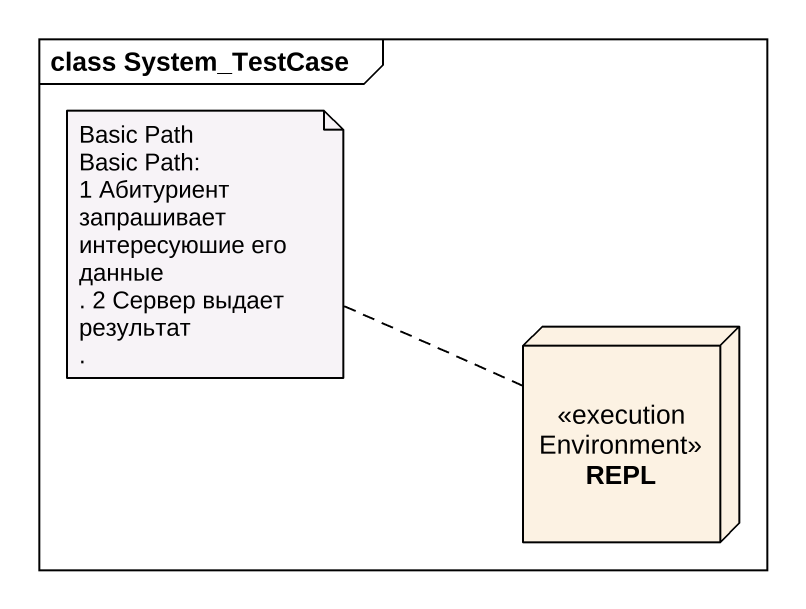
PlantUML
@startuml
mainframe class System_TestCase
node REPL <<executionEnvironment>>
note left of REPL
  Basic Path
  Basic Path:
  1 Абитуриент запрашивает интересуюшие его данные
  . 2 Сервер выдает результат
  .
end note
@enduml
